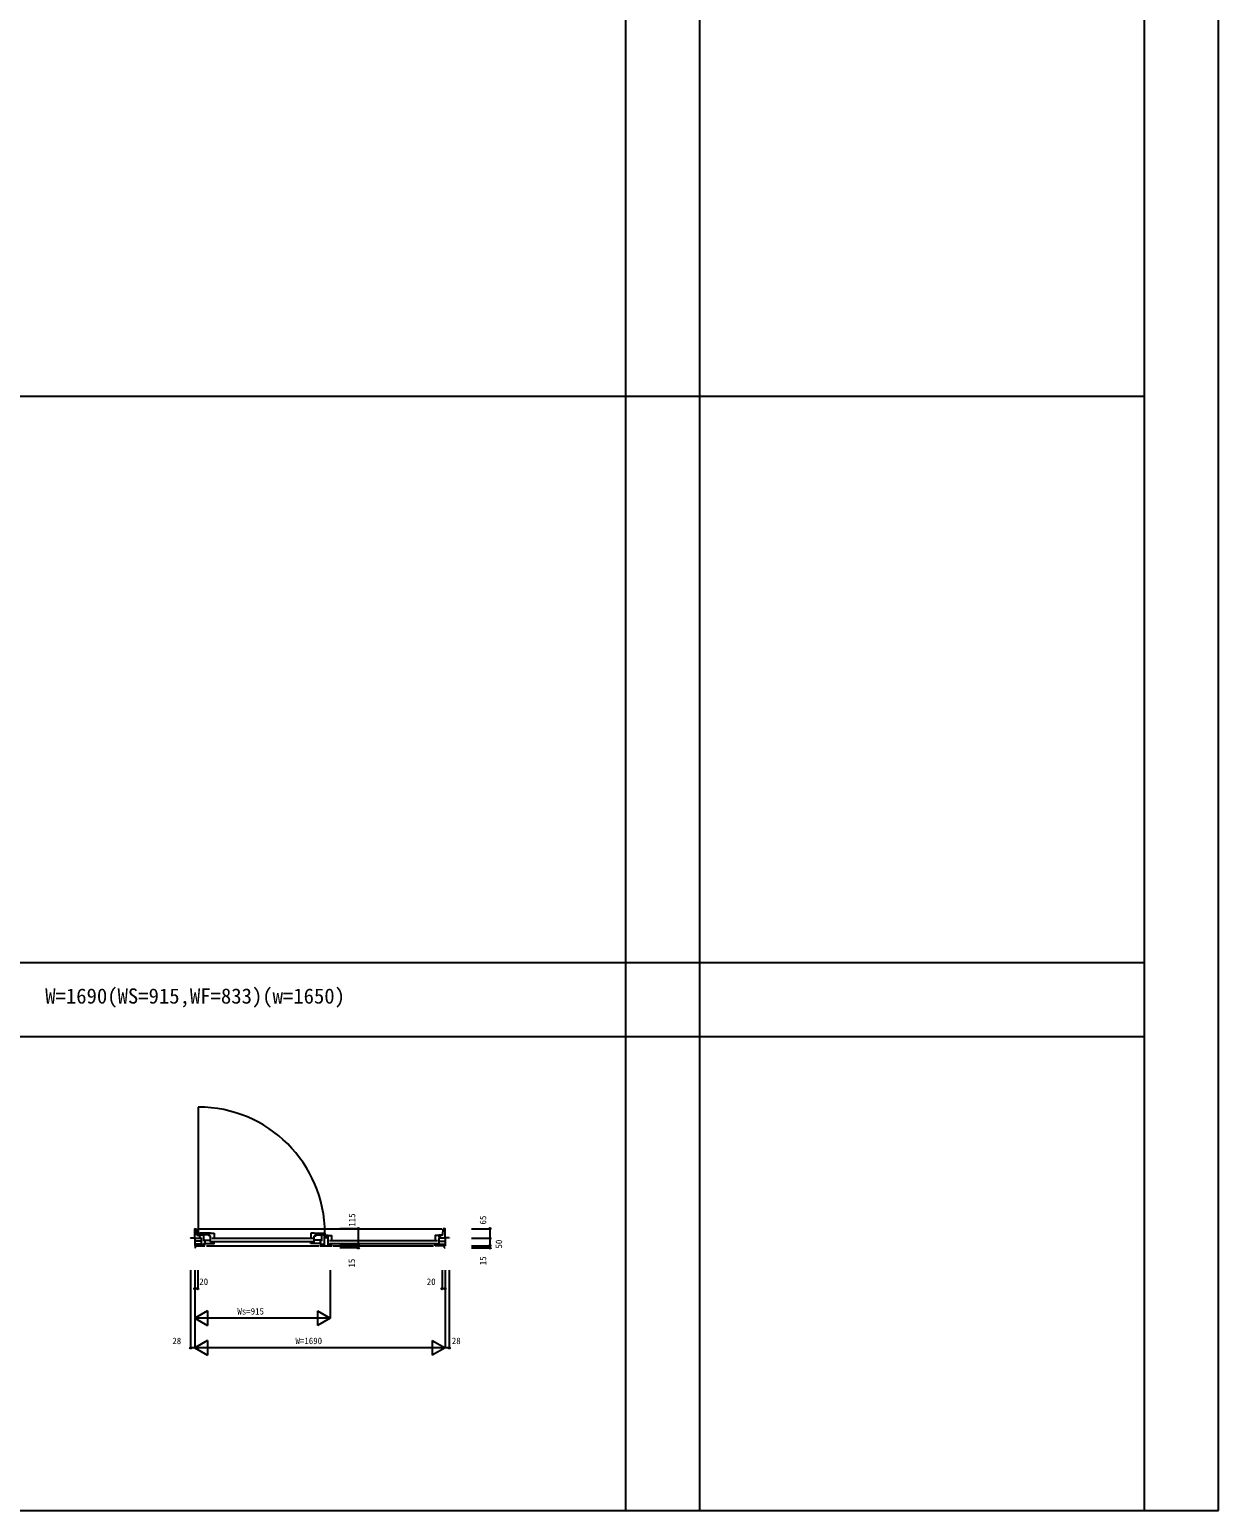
# Model space of a CAD drawing. Units: millimetres, scale not verified. Extents: x -13750 to 13750, y -10000 to 10000.
# Drawn here: x 5723 to 13750, y -10000 to 0 of the extents above; entities that cross this region are included whole.
import ezdxf
from ezdxf.enums import TextEntityAlignment as Align

# ---------------------------------------------------------------- set-up
doc = ezdxf.new("R2010")
doc.units = ezdxf.units.MM
doc.header["$LTSCALE"] = 50
for name, color, linetype in [('0-0_0', 3, 'Continuous'), ('0-2_YKK_B1', 4, 'Continuous'), ('0-4_YKK_F1', 7, 'Continuous'), ('0-6_YKK_N1', 2, 'Continuous')]:
    doc.layers.add(name, color=color, linetype=linetype)
doc.styles.add('ＭＳ ゴシック', font='')
doc.styles.get('ＭＳ ゴシック').set_extended_font_data('MS Gothic')

msp = doc.modelspace()

# ---------------------------------------------------------------- linework, layer by layer
at = {"layer": '0-2_YKK_B1'}
for p, q in [((6862.03, -7276.2), (6862.03, -8121.8)), ((6852.68, -8142.5), (6850.33, -8097.5)), ((6860.33, -8097.5), (8506.33, -8097.5)), ((8513.97, -8142.5), (8516.33, -8097.5)), ((6810.33, -8159.1), (6810.33, -8162.5)), ((6838.33, -8159.1), (6838.33, -8212.5)), ((6838.33, -8162.5), (6880.33, -8162.5)), ((6880.33, -8182.5), (6838.33, -8182.5)), ((6852.68, -8142.5), (6880.33, -8142.5)), ((6870.73, -8131.5), (6853.33, -8131.5)), ((6862.03, -8122.8), (6862.03, -8140.2)), ((6871.13, -8142.5), (6871.13, -8159.4)), ((6871.13, -8159.4), (6880.33, -8159.4)), ((6944.33, -8128.5), (6872.33, -8128.5)), ((6872.33, -8128.5), (6872.33, -8139.5)), ((6872.33, -8139.5), (6896.33, -8139.5)), ((6880.33, -8159.4), (6880.33, -8202.5)), ((6896.33, -8139.5), (6896.33, -8181.5)), ((6935.13, -8139.5), (6896.33, -8139.5)), ((6905.43, -8176.1), (6944.33, -8176.1)), ((6944.33, -8128.5), (6944.33, -8131.4)), ((6944.33, -8128.7), (6968.33, -8128.7)), ((6944.33, -8188), (6944.33, -8145.4)), ((6954.33, -8162.5), (7635.33, -8162.5)), ((6954.33, -8184.5), (7635.33, -8184.5)), ((6968.33, -8128.7), (6968.33, -8164.5)), ((7645.33, -8128.7), (7621.33, -8128.7)), ((7621.33, -8128.7), (7621.33, -8164.5)), ((7693.33, -8198.5), (7621.33, -8198.5)), ((7645.33, -8128.5), (7717.33, -8128.5)), ((7645.33, -8128.5), (7645.33, -8131.4)), ((7645.33, -8188), (7645.33, -8145.4)), ((7684.23, -8176.1), (7645.33, -8176.1)), ((7654.53, -8139.5), (7693.33, -8139.5)), ((7717.33, -8139.5), (7693.33, -8139.5)), ((7693.33, -8139.5), (7693.33, -8181.5)), ((7711.33, -8148.7), (7711.33, -8212.5)), ((7711.33, -8157), (7737.33, -8157)), ((7717.33, -8128.5), (7717.33, -8139.5)), ((7720.53, -8142.5), (7720.53, -8157)), ((7728.13, -8142.5), (7728.13, -8157)), ((7737.33, -8148.7), (7737.33, -8212.5)), ((7747.33, -8176.5), (8476.33, -8176.5)), ((7747.33, -8198.5), (8476.33, -8198.5)), ((8513.97, -8142.5), (8486.33, -8142.5)), ((8486.33, -8142.5), (8486.33, -8153.5)), ((8495.53, -8157), (8486.33, -8157)), ((8486.33, -8157), (8486.33, -8202.5)), ((8528.33, -8162.5), (8486.33, -8162.5)), ((8486.33, -8182.5), (8528.33, -8182.5)), ((8495.53, -8142.5), (8495.53, -8157)), ((8528.33, -8159.1), (8528.33, -8212.5)), ((8556.33, -8159.1), (8556.33, -8162.5)), ((6880.33, -8202.5), (6838.33, -8202.5)), ((6842.33, -8212.5), (6838.33, -8212.5)), ((6842.33, -8227.5), (6838.33, -8227.5)), ((6842.33, -8227.5), (6842.33, -8212.5)), ((6842.33, -8212.5), (6906.33, -8212.5)), ((6880.33, -8202.5), (6892.33, -8202.5)), ((6892.33, -8212.5), (6892.33, -8202.5)), ((6892.33, -8202.5), (6896.53, -8202.5)), ((6904.33, -8212.5), (6904.33, -8202.5)), ((6916.33, -8212.5), (7675.32, -8212.5)), ((7695.13, -8202.5), (7711.33, -8202.5)), ((7699.33, -8202.5), (7699.33, -8212.5)), ((7737.33, -8202.5), (7753.53, -8202.5)), ((7749.33, -8202.5), (7749.33, -8212.5)), ((7773.32, -8212.5), (8450.33, -8212.5)), ((8524.33, -8212.5), (8460.33, -8212.5)), ((8462.33, -8212.5), (8462.33, -8202.5)), ((8462.33, -8202.5), (8466.63, -8202.5)), ((8474.33, -8202.5), (8470.13, -8202.5)), ((8474.33, -8212.5), (8474.33, -8202.5)), ((8486.33, -8202.5), (8474.33, -8202.5)), ((8486.33, -8202.5), (8528.33, -8202.5)), ((8524.33, -8227.5), (8524.33, -8212.5)), ((8524.33, -8212.5), (8528.33, -8212.5)), ((8524.33, -8227.5), (8528.33, -8227.5))]:
    msp.add_line(p, q, dxfattribs=at)
for points in [[(6810.33, -8159.1), (6838.33, -8159.1), (6838.33, -8097.5), (6850.33, -8097.5)], [(8556.33, -8159.1), (8528.33, -8159.1), (8528.33, -8097.5), (8516.33, -8097.5)], [(6896.33, -8176.1), (6905.43, -8176.1), (6905.43, -8198.5)], [(6896.33, -8198.5), (6968.33, -8198.5), (6968.33, -8188), (6944.33, -8188)], [(6944.33, -8145.4), (6935.13, -8145.4), (6935.13, -8128.5)], [(7621.33, -8198.5), (7621.33, -8188), (7645.33, -8188)], [(7645.33, -8145.4), (7654.53, -8145.4), (7654.53, -8128.5)], [(7693.33, -8176.1), (7684.23, -8176.1), (7684.23, -8198.5)], [(7711.33, -8145.4), (7711.33, -8142.5), (7737.33, -8142.5), (7737.33, -8145.4)], [(7737.33, -8142.7), (7761.33, -8142.7), (7761.33, -8178.5)], [(8486.33, -8142.7), (8462.33, -8142.7), (8462.33, -8178.5)], [(7691.63, -8202.5), (7687.33, -8202.5), (7687.33, -8210.7), (7685.33, -8210.7), (7685.33, -8212.5), (7763.33, -8212.5), (7763.33, -8210.7), (7761.33, -8210.7), (7761.33, -8202.5), (7757.03, -8202.5)]]:
    msp.add_lwpolyline(points, dxfattribs=at)
msp.add_circle((6862.03, -8131.5), 6.7, dxfattribs=at)
msp.add_arc((6862.03, -8131.5), 855.3, 0.22452, 90, dxfattribs=at)
at = {"layer": '0-4_YKK_F1'}
for p, q in [((13750, -10000), (13750, 10000)), ((9749, -10000), (9749, 9500)), ((10249, -10000), (10249, 9500)), ((13250, -10000), (13250, 9500)), ((-13750, -2475), (13250, -2475)), ((-13750, -6300), (13250, -6300)), ((-13750, -6800), (13250, -6800)), ((-13750, -10000), (13750, -10000))]:
    msp.add_line(p, q, dxfattribs=at)
at = {"layer": '0-6_YKK_N1'}
for p, q in [((7942.21, -8097.5), (7817.21, -8097.5)), ((7942.21, -8097.5), (7942.21, -8227.5)), ((8706.33, -8097.5), (8831.33, -8097.5)), ((8831.33, -8097.5), (8831.33, -8227.5)), ((8706.33, -8162.5), (8831.33, -8162.5)), ((7942.21, -8212.5), (7817.21, -8212.5)), ((7942.21, -8227.5), (7817.21, -8227.5)), ((8706.33, -8212.5), (8831.33, -8212.5)), ((8706.33, -8227.5), (8831.33, -8227.5)), ((6810.33, -8377.5), (6810.33, -8902.5)), ((6838.33, -8377.5), (6838.33, -8902.5)), ((6858.33, -8377.5), (6858.33, -8502.5)), ((7753.33, -8377.5), (7753.33, -8702.5)), ((8508.33, -8377.5), (8508.33, -8502.5)), ((8528.33, -8377.5), (8528.33, -8902.5)), ((8556.33, -8377.5), (8556.33, -8902.5)), ((6858.33, -8502.5), (6838.33, -8502.5)), ((8508.33, -8502.5), (8528.33, -8502.5)), ((6924.93, -8652.5), (6838.33, -8702.5)), ((6924.93, -8652.5), (6924.93, -8752.5)), ((7666.72, -8652.5), (7666.72, -8752.5)), ((7666.72, -8652.5), (7753.33, -8702.5)), ((6838.33, -8702.5), (6924.93, -8752.5)), ((7753.33, -8702.5), (6838.33, -8702.5)), ((7753.33, -8702.5), (7666.72, -8752.5)), ((6924.93, -8852.5), (6838.33, -8902.5)), ((6924.93, -8852.5), (6924.93, -8952.5)), ((8441.72, -8852.5), (8528.33, -8902.5)), ((8441.72, -8852.5), (8441.72, -8952.5)), ((8556.33, -8902.5), (6810.33, -8902.5)), ((6838.33, -8902.5), (6924.93, -8952.5)), ((8528.33, -8902.5), (8441.72, -8952.5))]:
    msp.add_line(p, q, dxfattribs=at)
for centre in [(7942.21, -8097.5), (8831.33, -8097.5), (8831.33, -8162.5), (7942.21, -8212.5), (7942.21, -8227.5), (8831.33, -8212.5), (8831.33, -8227.5), (6838.33, -8502.5), (6858.33, -8502.5), (8508.33, -8502.5), (8528.33, -8502.5), (6810.33, -8902.5), (8556.33, -8902.5)]:
    msp.add_circle(centre, 5, dxfattribs=at)

# ---------------------------------------------------------------- texts
at = {"layer": '0-0_0', "style": 'ＭＳ ゴシック'}
msp.add_text('W=1690(WS=915,WF=833)(w=1650)', height=102.6, dxfattribs=at).set_placement((5828.33, -6608.33), align=Align.BOTTOM_LEFT)
at = {"layer": '0-6_YKK_N1', "style": 'ＭＳ ゴシック'}
for s, p in [('115', (7934.83, -8084.23)), ('65', (8819.33, -8069.2)), ('50', (8926.56, -8231.59)), ('15', (8819.33, -8344.56)), ('15', (7932.97, -8360.16))]:
    msp.add_text(s, height=43.99, rotation=90, dxfattribs=at).set_placement(p, align=Align.BOTTOM_LEFT)
for s, p in [('20', (6868.46, -8490.5)), ('20', (8404.66, -8490.5)), ('Ws=915', (7125.83, -8690.5)), ('28', (6686.67, -8890.5)), ('W=1690', (7518.33, -8890.5)), ('28', (8573.74, -8890.5))]:
    msp.add_text(s, height=43.99, dxfattribs=at).set_placement(p, align=Align.BOTTOM_LEFT)

doc.saveas('drawing.dxf')
